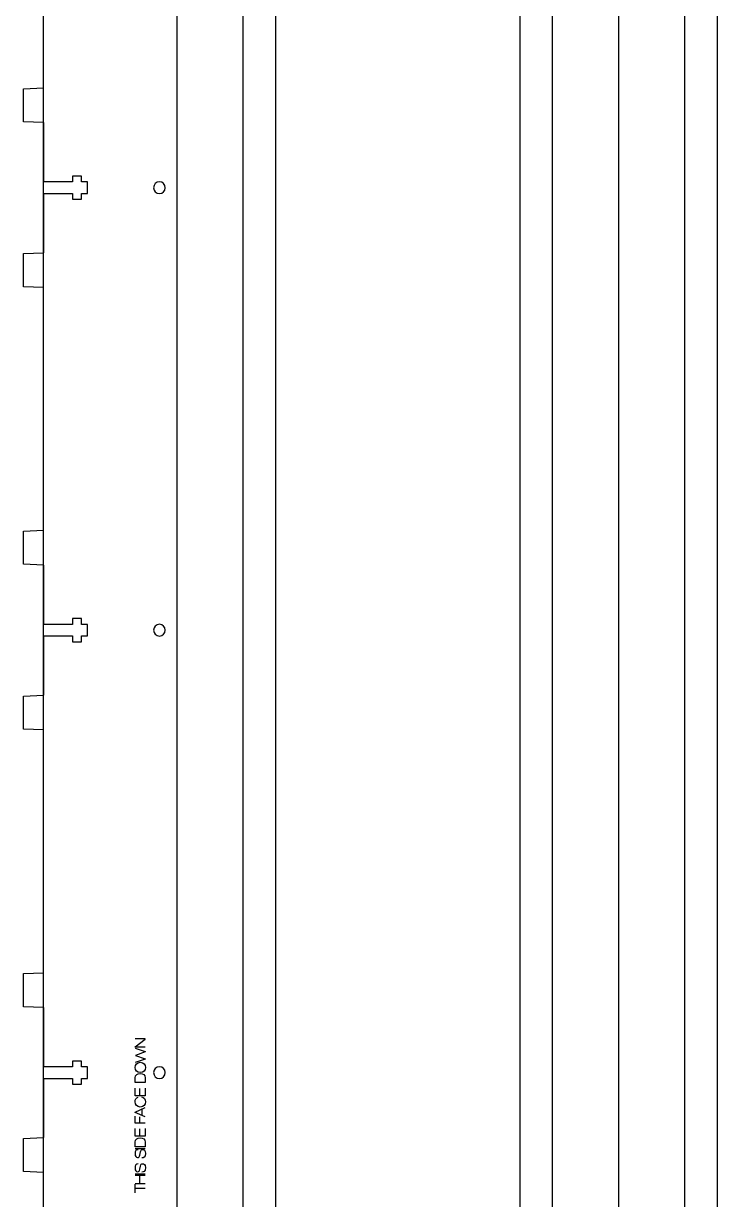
# Model space of a CAD drawing. Header units: millimetres. Extents: x -1506 to -668, y -3588 to 587.
# Drawn here: x -1501.7 to -1333.3, y -1915.7 to -1630.4 of the extents above; entities that cross this region are included whole.
import ezdxf

# ---------------------------------------------------------------- set-up
doc = ezdxf.new("R2010")
doc.units = ezdxf.units.MM
doc.layers.add('CUTS', color=1, linetype='Continuous', true_color=0xff0000)
doc.layers.add('TEXT', color=5, linetype='Continuous', true_color=0x0000ff)
doc.layers.add('referance lines', color=3, linetype='Continuous', lineweight=25, true_color=0x00ff00)

msp = doc.modelspace()

# ---------------------------------------------------------------- linework, layer by layer
at = {"layer": 'CUTS', "color": 1, "lineweight": 25, "true_color": 0xff0000}
for p, q in [((-1496.78, -1646.04), (-1496.78, -1587.14)), ((-1501.66, -1646.24), (-1496.78, -1646.04)), ((-1501.66, -1654.27), (-1501.66, -1646.24)), ((-1496.78, -1654.47), (-1501.66, -1654.27)), ((-1496.78, -1654.47), (-1496.78, -1668.87)), ((-1489.77, -1668.87), (-1496.78, -1668.87)), ((-1487.57, -1667.47), (-1489.77, -1667.47)), ((-1489.77, -1667.47), (-1489.77, -1668.87)), ((-1487.57, -1668.87), (-1487.57, -1667.47)), ((-1486.12, -1668.87), (-1487.57, -1668.87)), ((-1486.12, -1671.67), (-1486.12, -1668.87)), ((-1496.78, -1671.67), (-1489.77, -1671.67)), ((-1496.78, -1671.67), (-1496.78, -1686.05)), ((-1489.77, -1671.67), (-1489.77, -1673.07)), ((-1487.57, -1673.07), (-1487.57, -1671.67)), ((-1487.57, -1671.67), (-1486.12, -1671.67)), ((-1489.77, -1673.07), (-1487.57, -1673.07)), ((-1501.66, -1686.25), (-1496.78, -1686.05)), ((-1501.66, -1694.28), (-1501.66, -1686.25)), ((-1496.78, -1694.48), (-1501.66, -1694.28)), ((-1496.78, -1753.38), (-1496.78, -1694.48)), ((-1501.66, -1753.58), (-1496.78, -1753.38)), ((-1501.66, -1761.61), (-1501.66, -1753.58)), ((-1496.78, -1761.81), (-1501.66, -1761.61)), ((-1496.78, -1761.81), (-1496.78, -1776.21)), ((-1489.77, -1776.21), (-1496.78, -1776.21)), ((-1487.57, -1774.81), (-1489.77, -1774.81)), ((-1489.77, -1774.81), (-1489.77, -1776.21)), ((-1487.57, -1776.21), (-1487.57, -1774.81)), ((-1486.12, -1776.21), (-1487.57, -1776.21)), ((-1486.12, -1779.01), (-1486.12, -1776.21)), ((-1496.78, -1779.01), (-1489.77, -1779.01)), ((-1496.78, -1779.01), (-1496.78, -1793.39)), ((-1489.77, -1779.01), (-1489.77, -1780.41)), ((-1487.57, -1780.41), (-1487.57, -1779.01)), ((-1487.57, -1779.01), (-1486.12, -1779.01)), ((-1489.77, -1780.41), (-1487.57, -1780.41)), ((-1501.66, -1793.59), (-1496.78, -1793.39)), ((-1501.66, -1801.62), (-1501.66, -1793.59)), ((-1496.78, -1801.82), (-1501.66, -1801.62)), ((-1496.78, -1860.72), (-1496.78, -1801.82)), ((-1501.66, -1860.92), (-1496.78, -1860.72)), ((-1501.66, -1868.95), (-1501.66, -1860.92)), ((-1496.78, -1869.15), (-1501.66, -1868.95)), ((-1496.78, -1869.15), (-1496.78, -1883.55)), ((-1487.57, -1882.15), (-1489.77, -1882.15)), ((-1489.77, -1882.15), (-1489.77, -1883.55)), ((-1487.57, -1883.55), (-1487.57, -1882.15)), ((-1489.77, -1883.55), (-1496.78, -1883.55)), ((-1486.12, -1883.55), (-1487.57, -1883.55)), ((-1486.12, -1886.35), (-1486.12, -1883.55)), ((-1496.78, -1886.35), (-1489.77, -1886.35)), ((-1496.78, -1886.35), (-1496.78, -1900.72)), ((-1489.77, -1886.35), (-1489.77, -1887.75)), ((-1489.77, -1887.75), (-1487.57, -1887.75)), ((-1487.57, -1887.75), (-1487.57, -1886.35)), ((-1487.57, -1886.35), (-1486.12, -1886.35)), ((-1501.66, -1900.93), (-1496.78, -1900.72)), ((-1501.66, -1908.96), (-1501.66, -1900.93)), ((-1496.78, -1909.16), (-1501.66, -1908.96)), ((-1496.78, -1968.06), (-1496.78, -1909.16))]:
    msp.add_line(p, q, dxfattribs=at)
for points in [[(-1468.68, -1668.84), (-1469.47, -1668.84), (-1470.1, -1669.48), (-1470.1, -1670.27)], [(-1467.25, -1670.27), (-1467.25, -1669.48), (-1467.89, -1668.84), (-1468.68, -1668.84)], [(-1470.1, -1670.27), (-1470.1, -1671.05), (-1469.47, -1671.69), (-1468.68, -1671.69)], [(-1468.68, -1671.69), (-1467.89, -1671.69), (-1467.25, -1671.05), (-1467.25, -1670.27)], [(-1468.68, -1776.18), (-1469.47, -1776.18), (-1470.1, -1776.82), (-1470.1, -1777.61)], [(-1467.25, -1777.61), (-1467.25, -1776.82), (-1467.89, -1776.18), (-1468.68, -1776.18)], [(-1470.1, -1777.61), (-1470.1, -1778.39), (-1469.47, -1779.03), (-1468.68, -1779.03)], [(-1468.68, -1779.03), (-1467.89, -1779.03), (-1467.25, -1778.39), (-1467.25, -1777.61)], [(-1468.68, -1883.52), (-1469.47, -1883.52), (-1470.1, -1884.16), (-1470.1, -1884.95)], [(-1470.1, -1884.95), (-1470.1, -1885.73), (-1469.47, -1886.37), (-1468.68, -1886.37)], [(-1467.25, -1884.95), (-1467.25, -1884.16), (-1467.89, -1883.52), (-1468.68, -1883.52)], [(-1468.68, -1886.37), (-1467.89, -1886.37), (-1467.25, -1885.73), (-1467.25, -1884.95)]]:
    msp.add_open_spline(points, degree=3, dxfattribs=at)
at = {"layer": 'referance lines'}
for p, q in [((-1496.83, -2509.32), (-1496.83, -1365.42)), ((-1464.38, -2515.78), (-1464.38, -1371.88)), ((-1448.32, -2514.6), (-1448.32, -1370.7)), ((-1440.44, -2514.6), (-1440.44, -1370.7)), ((-1381.14, -2514.6), (-1381.14, -1370.7)), ((-1373.27, -2514.6), (-1373.27, -1370.7)), ((-1357.21, -2515.78), (-1357.21, -1371.88)), ((-1341.15, -2514.6), (-1341.15, -1370.7)), ((-1333.27, -2514.6), (-1333.27, -1370.7))]:
    msp.add_line(p, q, dxfattribs=at)
at = {"layer": 'TEXT', "color": 5, "lineweight": 25, "true_color": 0x0000ff}
for points in [[(-1472.12, -1878.79), (-1474.53, -1878.79), (-1474.53, -1878.7), (-1472.12, -1876.8), (-1472.12, -1876.72), (-1474.53, -1876.72)], [(-1474.53, -1879.03), (-1472.12, -1879.84), (-1472.12, -1879.93), (-1474.52, -1880.76), (-1474.52, -1880.76), (-1472.12, -1881.59), (-1472.12, -1881.68), (-1474.53, -1882.48)], [(-1474.53, -1887.38), (-1474.53, -1886.2)], [(-1472.12, -1886.2), (-1472.12, -1887.38), (-1474.53, -1887.38), (-1474.53, -1887.38)], [(-1472.12, -1888.7), (-1472.12, -1890.6), (-1474.53, -1890.6), (-1474.53, -1888.72)], [(-1473.41, -1890.6), (-1473.41, -1888.8)], [(-1472.12, -1895.71), (-1474.53, -1894.6), (-1474.53, -1894.51), (-1472.12, -1893.4)], [(-1472.92, -1893.77), (-1472.92, -1895.35)], [(-1472.12, -1897.25), (-1474.53, -1897.25), (-1474.53, -1895.55)], [(-1473.41, -1897.25), (-1473.41, -1895.65)], [(-1472.12, -1898.48), (-1472.12, -1900.38), (-1474.53, -1900.38), (-1474.53, -1898.5)], [(-1473.41, -1900.38), (-1473.41, -1898.58)], [(-1474.53, -1902.98), (-1474.53, -1901.8)], [(-1472.12, -1901.8), (-1472.12, -1902.98), (-1474.53, -1902.98), (-1474.53, -1902.98)], [(-1474.53, -1903.35), (-1472.12, -1903.35)], [(-1473.42, -1904.95), (-1473.28, -1904.15)], [(-1473.42, -1908.41), (-1473.28, -1907.61)], [(-1474.53, -1909.49), (-1472.12, -1909.49)], [(-1474.53, -1909.83), (-1472.12, -1909.83)], [(-1473.41, -1911.9), (-1473.41, -1909.83)], [(-1472.12, -1911.9), (-1474.53, -1911.9)], [(-1474.53, -1914.12), (-1474.53, -1912.03)], [(-1472.12, -1913.07), (-1474.53, -1913.07)]]:
    msp.add_lwpolyline(points, dxfattribs=at)
for points in [[(-1474.59, -1883.69), (-1474.59, -1883), (-1474.12, -1882.44), (-1473.33, -1882.44)], [(-1473.33, -1882.44), (-1472.53, -1882.44), (-1472.06, -1883), (-1472.06, -1883.69)], [(-1473.33, -1884.94), (-1474.12, -1884.94), (-1474.59, -1884.38), (-1474.59, -1883.69)], [(-1474.53, -1886.2), (-1474.53, -1885.53), (-1474.05, -1885.19), (-1473.33, -1885.19)], [(-1472.06, -1883.69), (-1472.06, -1884.38), (-1472.53, -1884.94), (-1473.33, -1884.94)], [(-1473.33, -1885.19), (-1472.6, -1885.19), (-1472.12, -1885.53), (-1472.12, -1886.2)], [(-1474.59, -1892.05), (-1474.59, -1891.48), (-1474.35, -1891.03), (-1473.83, -1890.9)], [(-1473.04, -1890.84), (-1472.39, -1890.91), (-1472.06, -1891.5), (-1472.06, -1892.05)], [(-1473.33, -1893.31), (-1474.12, -1893.31), (-1474.59, -1892.74), (-1474.59, -1892.05)], [(-1472.06, -1892.05), (-1472.06, -1892.74), (-1472.53, -1893.31), (-1473.33, -1893.31)], [(-1474.53, -1901.8), (-1474.53, -1901.14), (-1474.05, -1900.79), (-1473.33, -1900.79)], [(-1473.33, -1900.79), (-1472.6, -1900.79), (-1472.12, -1901.14), (-1472.12, -1901.8)], [(-1473.86, -1903.66), (-1474.23, -1903.68), (-1474.59, -1903.85), (-1474.59, -1904.65)], [(-1474.59, -1904.65), (-1474.59, -1905.26), (-1474.36, -1905.54), (-1473.97, -1905.54)], [(-1473.97, -1905.54), (-1473.64, -1905.54), (-1473.5, -1905.35), (-1473.42, -1904.95)], [(-1473.28, -1904.15), (-1473.2, -1903.77), (-1473.04, -1903.6), (-1472.74, -1903.6)], [(-1472.06, -1904.56), (-1472.06, -1905.51), (-1472.57, -1905.62), (-1472.91, -1905.63)], [(-1472.74, -1903.6), (-1472.47, -1903.6), (-1472.06, -1903.72), (-1472.06, -1904.56)], [(-1473.86, -1907.11), (-1474.23, -1907.14), (-1474.59, -1907.3), (-1474.59, -1908.11)], [(-1474.59, -1908.11), (-1474.59, -1908.72), (-1474.36, -1909), (-1473.97, -1909)], [(-1473.97, -1909), (-1473.64, -1909), (-1473.5, -1908.81), (-1473.42, -1908.41)], [(-1473.28, -1907.61), (-1473.2, -1907.23), (-1473.04, -1907.05), (-1472.74, -1907.05)], [(-1472.06, -1908.01), (-1472.06, -1908.97), (-1472.57, -1909.08), (-1472.91, -1909.09)], [(-1472.74, -1907.05), (-1472.47, -1907.05), (-1472.06, -1907.18), (-1472.06, -1908.01)]]:
    msp.add_open_spline(points, degree=3, dxfattribs=at)

doc.saveas('drawing.dxf')
